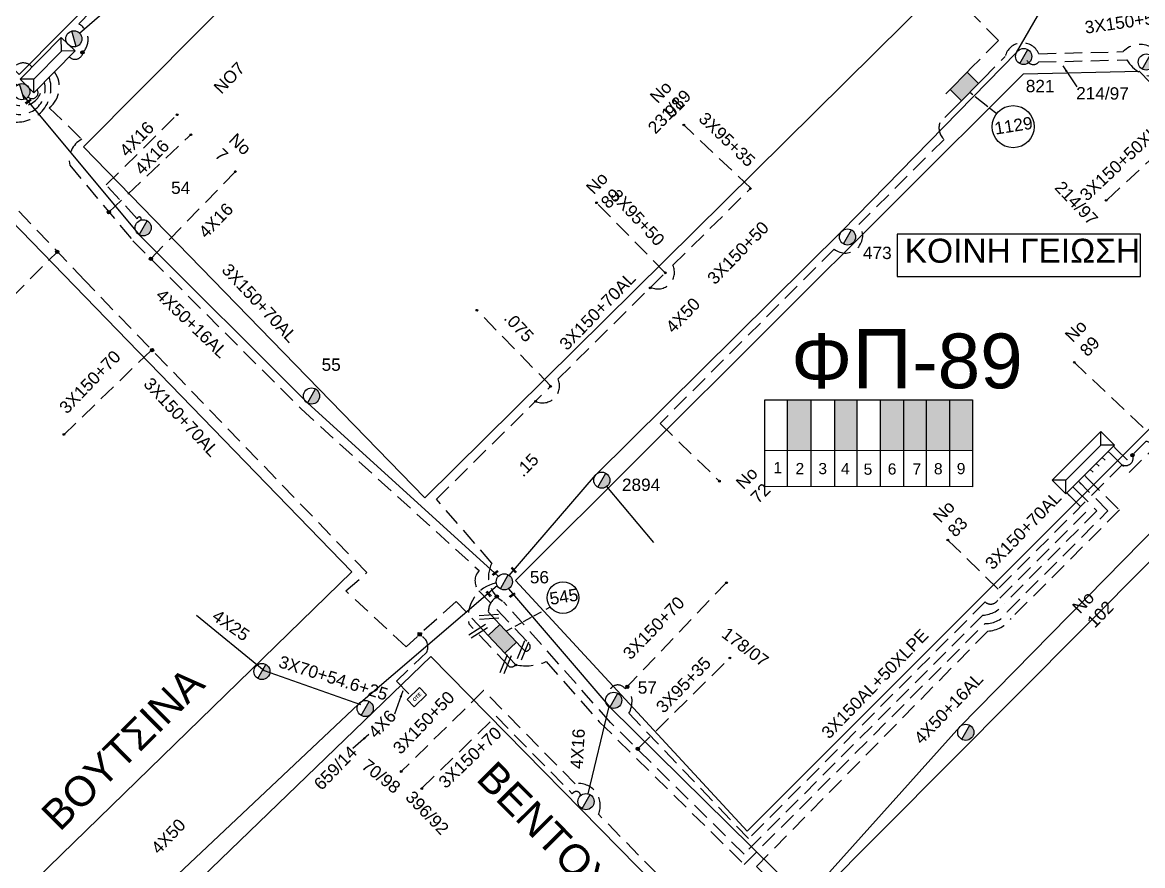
# Model space of a CAD drawing. Header units: millimetres. Extents: x 1421 to 13344, y 800 to 1949.
# Drawn here: x 12130.7 to 12294.2, y 1147 to 1270.1 of the extents above; entities that cross this region are included whole.
import ezdxf

# ---------------------------------------------------------------- set-up
doc = ezdxf.new("R2010")
doc.units = ezdxf.units.MM
doc.linetypes.add('DASHED', pattern=[19.05, 12.7, -6.35])
for name, color, linetype in [('Link Box 4 Διευθύνσεων', 7, 'Continuous'), ('Pillar OTE', 7, 'Continuous'), ('Άγνωστα', 7, 'Continuous'), ('Γυμνά εναέρια ΧΤ και ΦΟΠ (3Φ)   4x50+16AL', 7, 'Continuous'), ('Εναέρια παροχή ΧΤ 4x16', 7, 'SYN_LINE'), ('Εναέρια παροχή ΧΤ 4x25', 7, 'SYN_LINE'), ('Επιγραφές - Σχήματα', 7, 'Continuous'), ('Καλωδια Χ.Τ 3x95+35', 7, 'DASHED'), ('Καλωδια ΧΤ  3X95+50', 7, 'Continuous'), ('Καλώδια ΧΤ   3x150+50CU', 7, 'DASHED'), ('Καλώδια ΧΤ   3x150+70AL', 7, 'DASHED'), ('Καλώδια ΧΤ   3x150AL+50CU', 7, 'DASHED'), ('Μηχανική τομή', 7, 'Continuous'), ('Στύλος ΦΜ', 7, 'Continuous'), ('Στύλος ΦΜ @ 1', 7, 'Continuous'), ('Συνδέσεις', 7, 'Continuous'), ('Συνεστραμμένα ΧΤ   3x70+54.6+25 AL', 7, 'SYN_LINE'), ('Τομή', 7, 'Continuous'), ('Υποσταθμός εναέριος 2 στύλων', 7, 'Continuous'), ('Υποσταθμός πόλεως', 7, 'Continuous'), ('Υπόβαθρο ΔΕΗ', 7, 'Continuous'), ('Υπόγεια Καλώδια Δικτύου ΧΤ   .075', 7, 'DASHED'), ('Υπόγεια Καλώδια Δικτύου ΧΤ   .15', 7, 'DASHED'), ('Υπόγεια καλώδια Παροχών ΧΤ   4x16AL', 7, 'DASHED'), ('Υπόγεια καλώδια Παροχών ΧΤ   4x6', 7, 'DASHED')]:
    doc.layers.add(name, color=color, linetype=linetype)
doc.styles.add('arial', font='ARIAL.TTF')
doc.styles.get("Standard").update_dxf_attribs({"font": 'ARIAL.TTF'})
doc.linetypes.add('SYN_LINE', pattern='A,0.5,-0.0001,["/\\/\\/\\/",Standard,S=0.1,R=0,X=0,Y=-0.05],-0.25', length=0.7501)
doc.dimstyles.new('ISO-25', dxfattribs={"dimtxt": 2.5, "dimasz": 2.5, "dimexe": 1.25, "dimexo": 0.625, "dimtad": 1, "dimtxsty": 'Standard', "dimcen": 2.5, "dimadec": 0, "dimazin": 0, "dimtfac": 1, "dimtmove": 0, "dimatfit": 3, "dimfxl": 1, "dimarcsym": 0})

# ---------------------------------------------------------------- blocks, each defined once
blk = doc.blocks.new('LINK BOX 4 ΑΝΑΧΩΡΗΣΕΩΝ')
at = {"layer": 'Link Box 4 Διευθύνσεων', "ltscale": 40}
blk.add_hatch(color=256, dxfattribs=at).paths.add_polyline_path([(-3.54, 0), (-3.54, -4.67), (3.54, -4.67), (3.54, 0)])
for p, q in [((-3.54, 0), (-5.33, 0)), ((5.33, 0), (3.54, 0)), ((-3.54, -4.67), (-5.33, -4.67)), ((5.33, -4.67), (3.54, -4.67))]:
    blk.add_line(p, q, dxfattribs=at)
blk.add_lwpolyline([(-3.54, -4.67), (-3.54, 0), (3.54, 0), (3.54, -4.67)], close=True, dxfattribs=at)
blk = doc.blocks.new('ΥΠΑΡΧΩΝ ΤΣΙΜΕΝΤΕΝΙΟΣ ΣΤΥΛΟΣ')
at = {"layer": 'Στύλος ΦΜ'}
blk.add_hatch(color=7, dxfattribs=at).paths.add_polyline_path([(-1.29, -2.28, 0.574793), (2.62, 0, 0.268822), (1.3, 2.27)])
at = {"layer": 'Στύλος ΦΜ', "color": 7}
blk.add_line((-1.29, -2.28), (1.3, 2.27), dxfattribs=at)
blk.add_circle((0, 0), 2.62, dxfattribs=at)
at = {"layer": 'Στύλος ΦΜ', "flags": 4}
for tag, p in [('ΑΡΙΘΜΟΣ', (-4.68, 8.05)), ('ΤΥΠΟΣ', (-4.91, 3.03))]:
    blk.add_attdef(tag, p, '', height=4, dxfattribs=at)
blk = doc.blocks.new('ΥΠΟΣΤΑΘΜΟΣ ΕΝΑΕΡΙΟΣ ΕΠΙ 2 ΣΤΥΛΩΝ')
at = {"layer": 'Υποσταθμός εναέριος 2 στύλων', "linetype": 'Continuous'}
for points in [[(-11.97, -2.11, 0.574793), (-8.45, -0.07, 0.268822), (-9.64, 1.98)], [(9.68, -2.15, 0.574793), (13.19, -0.1, 0.268822), (12.01, 1.95)]]:
    blk.add_hatch(color=256, dxfattribs=at).paths.add_polyline_path(points)
for p, q in [((-11.97, -2.11), (-9.64, 1.98)), ((9.68, -2.15), (12.01, 1.95))]:
    blk.add_line(p, q, dxfattribs=at)
for centre in [(-10.81, -0.07), (10.84, -0.1)]:
    blk.add_circle(centre, 2.36, dxfattribs=at)
at = {"layer": 'Υποσταθμός πόλεως', "linetype": 'Continuous', "ltscale": 40}
blk.add_lwpolyline([(-8.57, 2.82), (8.57, 2.82), (8.57, -2.82), (-8.57, -2.82)], close=True, dxfattribs=at)
for points in [[(-5.75, 0), (-8.57, 2.82)], [(-8.57, -2.82), (-5.75, 0)], [(-5.75, 0), (5.75, 0)], [(5.75, 0), (8.57, 2.82)], [(8.57, -2.82), (5.75, 0)]]:
    blk.add_lwpolyline(points, dxfattribs=at)
at = {"layer": 'Υποσταθμός εναέριος 2 στύλων', "ltscale": 40, "flags": 1}
for tag, p in [('ΜΕΤΑΣΧΗΜΑΤΙΣΜΟΣ', (14.09, 2.51)), ('ΙΣΧΥΣ', (14.07, -0.28)), ('ΑΡΙΘΜΟΣ', (14.19, -3))]:
    blk.add_attdef(tag, p, '', height=1.8, dxfattribs=at)
blk = doc.blocks.new('_ΣΥΝΔΕΣΗ')
at = {"layer": 'Συνδέσεις', "linetype": 'SYN_LINE', "ltscale": 40}
blk.add_hatch(color=256, dxfattribs=at).paths.add_polyline_path([(0.5, -0.01, 1), (-0.5, -0.01, 1)])
at = {"layer": 'Συνδέσεις'}
blk.add_circle((0, -0.01), 0.5, dxfattribs=at)
blk = doc.blocks.new('ΜΗΧΑΝΙΚΗ ΤΟΜΗ')
at = {"layer": 'Μηχανική τομή', "ltscale": 40}
for p, q in [((-1.89, 0.78), (1.89, 0.78)), ((1.89, 0), (-1.89, 0))]:
    blk.add_line(p, q, dxfattribs=at)
blk = doc.blocks.new('ΥΠΟΣΤΑΘΜΟΣ ΠΟΛΕΩΣ 9 ΑΝΑΧΩΡΗΣΕΩΝ')
at = {"layer": 'Υποσταθμός πόλεως', "ltscale": 40}
for p, q in [((-9.63, -2.82), (-9.63, -4)), ((-7.12, -2.82), (-7.12, -4)), ((-4.84, -2.82), (-4.84, -4)), ((-2.36, -2.82), (-2.36, -4)), ((0.09, -2.82), (0.09, -4)), ((2.55, -2.82), (2.55, -4)), ((5.02, -2.82), (5.02, -4)), ((7.48, -2.82), (7.48, -4)), ((9.61, -2.82), (9.61, -4))]:
    blk.add_line(p, q, dxfattribs=at)
blk.add_lwpolyline([(-10.02, 2.82), (10.02, 2.82), (10.02, -2.82), (-10.02, -2.82)], close=True, dxfattribs=at)
for points in [[(-7.21, 0), (-10.02, 2.82)], [(-10.02, -2.82), (-7.21, 0)], [(-7.21, 0), (7.21, 0)], [(7.21, 0), (10.02, 2.82)], [(10.02, -2.82), (7.21, 0)]]:
    blk.add_lwpolyline(points, dxfattribs=at)
at = {"layer": 'Υποσταθμός πόλεως', "linetype": 'SYN_LINE', "ltscale": 40, "flags": 1}
for tag, p in [('ΜΕΤΑΣΧΗΜΑΤΙΣΜΟΣ', (10.79, 1.71)), ('ΙΣΧΥΣ', (10.77, -1.08)), ('ΑΡΙΘΜΟΣ', (10.89, -3.8))]:
    blk.add_attdef(tag, p, '', height=1.8, dxfattribs=at)
blk = doc.blocks.new('ΤΟΜΗ')
at = {"layer": 'Τομή', "ltscale": 40}
for p, q in [((-5.68, 0), (5.68, 0)), ((5.68, -2.33), (-5.68, -2.33))]:
    blk.add_line(p, q, dxfattribs=at)
blk = doc.blocks.new('PILLAR ΟΤΕ')
at = {"layer": 'Pillar OTE', "ltscale": 40}
blk.add_lwpolyline([(-3.31, 2.02), (3.39, 2.02), (3.39, -1.99), (-3.31, -1.99)], close=True, dxfattribs=at)
at = {"layer": 'Pillar OTE', "insert": (-1.81, 0.71), "char_height": 1.3575, "width": 109.961, "attachment_point": 1}
blk.add_mtext('{\\fArial|b1|i0|c161|p34;OTE}', dxfattribs=at)
blk = doc.blocks.new('TSONTA XT1')
at = {"ltscale": 40}
h = blk.add_hatch(color=256, dxfattribs=at)
h.dxf.hatch_style = 1
h.paths.add_polyline_path([(595.96, 2487.66), (597.07, 2488.77), (595.96, 2489.87), (594.85, 2488.77)])
blk.add_lwpolyline([(594.85, 2488.77), (595.96, 2489.87), (597.07, 2488.77), (595.96, 2487.66)], close=True, dxfattribs=at)

msp = doc.modelspace()

# ---------------------------------------------------------------- hatches: boundary and pattern name
at = {"layer": 'Καλώδια ΧΤ   3x150+50CU', "linetype": 'DASHED', "ltscale": 0.2}
h = msp.add_hatch(color=133, dxfattribs=at)
h.dxf.hatch_style = 1
h.paths.add_polyline_path([(12245.82874, 1215.01161), (12242.38887, 1215.01183), (12242.38841, 1207.65124), (12245.82828, 1207.6479)])
h = msp.add_hatch(color=151, dxfattribs=at)
h.dxf.hatch_style = 1
h.paths.add_polyline_path([(12252.56587, 1215.01119), (12249.26831, 1215.0114), (12249.26785, 1207.64456), (12252.56541, 1207.64135)])
h = msp.add_hatch(color=6, dxfattribs=at)
h.dxf.hatch_style = 1
h.paths.add_polyline_path([(12259.34851, 1215.01077), (12255.95187, 1215.01098), (12255.95141, 1207.63806), (12259.34805, 1207.63477)])
h = msp.add_hatch(color=1, dxfattribs=at)
h.dxf.hatch_style = 1
h.paths.add_polyline_path([(12262.68556, 1215.01056), (12259.34851, 1215.01077), (12259.34805, 1207.63477), (12262.6851, 1207.63153)])
h = msp.add_hatch(color=62, dxfattribs=at)
h.dxf.hatch_style = 1
h.paths.add_polyline_path([(12266.07394, 1215.01034), (12262.68556, 1215.01056), (12262.6851, 1207.63153), (12266.07347, 1207.62823)])
h = msp.add_hatch(color=2, dxfattribs=at)
h.dxf.hatch_style = 1
h.paths.add_polyline_path([(12269.39404, 1215.01014), (12266.07394, 1215.01034), (12266.07347, 1207.62823), (12269.39357, 1207.62501)])

# ---------------------------------------------------------------- linework, layer by layer
at = {"layer": 'Pillar OTE', "ltscale": 40}
for points in [[(12239.06017, 1202.37175), (12239.06096, 1215.01204), (12269.39404, 1215.01014), (12269.39324, 1202.34238), (12239.06017, 1202.37268)], [(12242.38808, 1202.36935), (12242.38887, 1215.01183)], [(12245.82795, 1202.36592), (12245.82874, 1215.01161)], [(12249.26752, 1202.36248), (12249.26831, 1215.0114)], [(12252.56508, 1202.35919), (12252.56587, 1215.01119)], [(12255.95107, 1202.35581), (12255.95187, 1215.01098)], [(12259.34772, 1202.35242), (12259.34851, 1215.01077)], [(12262.68477, 1202.34908), (12262.68556, 1215.01056)], [(12266.07314, 1202.3457), (12266.07394, 1215.01034)], [(12239.0605, 1207.65447), (12269.39357, 1207.62501)]]:
    msp.add_lwpolyline(points, dxfattribs=at)
at = {"layer": 'Άγνωστα', "color": 62, "linetype": 'DASHED', "ltscale": 0.2}
msp.add_lwpolyline([(12126.45977, 1227.25676), (12135.80586, 1236.63872)], dxfattribs=at)
at = {"layer": 'Άγνωστα', "color": 6}
msp.add_lwpolyline([(12222.86135, 1194.17318), (12216.02186, 1202.38357)], dxfattribs=at)
at = {"layer": 'Άγνωστα', "color": 173}
msp.add_lwpolyline([(12156.11527, 1183.57717), (12165.96409, 1175.53595), (12180.02756, 1170.526)], dxfattribs=at)
at = {"layer": 'Γυμνά εναέρια ΧΤ και ΦΟΠ (3Φ)   4x50+16AL', "color": 30, "linetype": 'Continuous', "ltscale": 0.2}
msp.add_lwpolyline([(12139.04058, 1268.54053), (12146.67341, 1275.1771), (12165.17496, 1293.97397), (12191.70576, 1320.66964), (12214.33168, 1343.88276), (12230.4613, 1360.15319), (12253.80169, 1379.90799)], dxfattribs=at)
at = {"layer": 'Γυμνά εναέρια ΧΤ και ΦΟΠ (3Φ)   4x50+16AL', "color": 6, "linetype": 'Continuous', "ltscale": 0.2}
msp.add_lwpolyline([(12201.77231, 1189.38398), (12214.34104, 1204.01501), (12250.36544, 1239.68027), (12275.82165, 1265.7102), (12294.22046, 1297.66558), (12303.53979, 1328.50888)], dxfattribs=at)
at = {"layer": 'Γυμνά εναέρια ΧΤ και ΦΟΠ (3Φ)   4x50+16AL', "color": 151, "linetype": 'Continuous', "ltscale": 0.2}
msp.add_lwpolyline([(12130.76865, 1259.47609), (12147.74774, 1239.10705), (12172.32044, 1214.55595), (12200.16913, 1189.25291)], dxfattribs=at)
at = {"layer": 'Γυμνά εναέρια ΧΤ και ΦΟΠ (3Φ)   4x50+16AL', "color": 85, "linetype": 'Continuous', "ltscale": 0.2}
msp.add_lwpolyline([(12330.96929, 1229.90519), (12299.34262, 1199.69087), (12267.51742, 1167.28016), (12245.94193, 1143.21739)], dxfattribs=at)
at = {"layer": 'Γυμνά εναέρια ΧΤ και ΦΟΠ (3Φ)   4x50+16AL', "color": 173, "linetype": 'Continuous', "ltscale": 0.2}
msp.add_lwpolyline([(12069.04582, 1060.83703), (12096.54879, 1089.58495), (12121.09707, 1111.40473), (12151.72716, 1144.18083), (12179.7565, 1170.62256), (12199.98711, 1187.93475)], dxfattribs=at)
at = {"layer": 'Γυμνά εναέρια ΧΤ και ΦΟΠ (3Φ)   4x50+16AL', "color": 133, "linetype": 'Continuous', "ltscale": 0.2}
msp.add_lwpolyline([(12201.6391, 1187.44639), (12216.42648, 1170.13735), (12244.10517, 1142.87301)], dxfattribs=at)
at = {"layer": 'Εναέρια παροχή ΧΤ 4x16', "color": 133, "ltscale": 20}
msp.add_lwpolyline([(12216.30919, 1170.27375), (12213.2479, 1157.51822)], dxfattribs=at)
at = {"layer": 'Επιγραφές - Σχήματα', "color": 190}
msp.add_lwpolyline([(12258.39607, 1233.03359), (12293.90833, 1233.03359), (12293.90833, 1239.20832), (12258.39607, 1239.20832)], close=True, dxfattribs=at)
at = {"layer": 'Καλωδια Χ.Τ 3x95+35', "color": 2, "linetype": 'DASHED', "ltscale": 0.2}
for points in [[(12237.00928, 1245.89915), (12227.23072, 1255.13708)], [(12220.47037, 1164.04706), (12234.04884, 1177.4215)]]:
    msp.add_lwpolyline(points, dxfattribs=at)
at = {"layer": 'Καλωδια ΧΤ  3X95+50', "color": 2, "linetype": 'DASHED', "ltscale": 0.2}
msp.add_lwpolyline([(12224.53668, 1233.55724), (12214.50985, 1243.77865)], dxfattribs=at)
at = {"layer": 'Καλώδια ΧΤ   3x150+50CU', "color": 85, "linetype": 'DASHED', "ltscale": 0.2}
msp.add_lwpolyline([(12133.56937, 1261.03542, -1.465456707), (12128.36694, 1262.75701), (12117.649, 1273.82127, 0.715770807), (12113.03325, 1278.58616), (12094.49802, 1297.7203, 1.086241703), (12091.21009, 1301.11446), (12074.99803, 1318.81, 0.381787666), (12073.81807, 1322.56508), (12099.24759, 1346.8483, -0.47341334), (12103.68378, 1348.8394), (12133.72961, 1377.3828, 0.950535332), (12137.88743, 1381.5644), (12150.3985, 1393.44987)], format="xyb", dxfattribs=at)
at = {"layer": 'Καλώδια ΧΤ   3x150+50CU', "color": 151, "linetype": 'DASHED', "ltscale": 0.2}
for points in [[(12289.21304, 1325.07456), (12292.97971, 1321.13156), (12291.15501, 1299.46932), (12266.06685, 1274.64406), (12273.171, 1267.46817), (12269.2058, 1263.46405)], [(12284.14753, 1220.58437), (12295.5094, 1209.81044)]]:
    msp.add_lwpolyline(points, dxfattribs=at)
at = {"layer": 'Καλώδια ΧΤ   3x150+50CU', "color": 30, "linetype": 'DASHED', "ltscale": 0.2}
msp.add_lwpolyline([(12139.54324, 1265.76298, 0.503923609), (12138.91544, 1269.89491), (12143.63099, 1274.65405), (12132.44748, 1285.73514)], format="xyb", dxfattribs=at)
at = {"layer": 'Καλώδια ΧΤ   3x150+50CU', "color": 151, "linetype": 'DASHED', "ltscale": 0.2}
for points in [[(12270.86827, 1261.82582), (12274.138, 1265.14392, -0.719154678), (12279.04217, 1265.53634), (12291.38773, 1265.83786, -0.770194615), (12297.17882, 1262.64275), (12303.7197, 1255.90221, -0.413629819), (12304.59711, 1253.66334), (12310.41146, 1247.6716)], [(12267.12829, 1258.03051), (12264.60018, 1255.465, 0.300155805), (12265.23219, 1253.03468), (12252.78179, 1240.61099, -0.900830023), (12249.17979, 1237.01672), (12223.774, 1211.56566), (12232.52737, 1203.06627)], [(12296.46537, 1210.76656, -0.708025468), (12294.70495, 1209.00341), (12291.93878, 1206.23626), (12290.35402, 1207.81993)]]:
    msp.add_lwpolyline(points, format="xyb", dxfattribs=at)
at = {"layer": 'Καλώδια ΧΤ   3x150+50CU', "color": 6, "linetype": 'DASHED', "ltscale": 0.2}
for points in [[(12277.32803, 1264.5385, 0.536979067), (12279.05232, 1264.32788), (12291.89738, 1264.6416, 0.279905791), (12296.48702, 1262.18042), (12302.077, 1256.30992), (12288.95504, 1244.14714)], [(12201.71649, 1177.41083), (12202.72491, 1176.34065, 0.154030286), (12207.13573, 1176.81135), (12214.90632, 1168.03227), (12236.04849, 1147.20659), (12271.20747, 1182.37804, 0.279515121), (12274.49267, 1184.13775), (12289.15309, 1198.80336), (12284.826, 1203.12747)], [(12202.72491, 1176.34065, -0.287906299), (12201.733, 1176.08461), (12195.8385, 1182.3401, -0.411055304), (12199.87576, 1188.28837)]]:
    msp.add_lwpolyline(points, format="xyb", dxfattribs=at)
at = {"layer": 'Καλώδια ΧΤ   3x150+50CU', "color": 62, "linetype": 'DASHED', "ltscale": 0.2}
msp.add_lwpolyline([(12289.60076, 1207.06616), (12292.26309, 1204.40567), (12306.05404, 1218.19878), (12309.35632, 1218.43024), (12314.9269, 1224.00075), (12315.0157, 1226.74186, 0.27956444), (12314.85397, 1245.85203, 0.07106643), (12313.80794, 1247.23384)], format="xyb", dxfattribs=at)
at = {"layer": 'Καλώδια ΧΤ   3x150+50CU', "color": 2, "linetype": 'DASHED', "ltscale": 0.2}
for points in [[(12222.4103, 1231.45315, 0.709869045), (12225.64295, 1234.65192), (12237.00928, 1245.89915)], [(12205.58066, 1214.79986, 0.69205795), (12208.8821, 1218.0667), (12224.53668, 1233.55724)], [(12200.92907, 1185.5583, -0.412907317), (12199.22147, 1191.19143), (12191.14229, 1200.51278), (12207.82792, 1217.02358)], [(12284.4408, 1201.90265), (12287.53663, 1198.80895), (12274.06665, 1185.33419, -0.224167523), (12270.87313, 1183.57851), (12236.02866, 1148.72168), (12216.55874, 1167.90013), (12200.92907, 1185.5583)], [(12199.76098, 1182.88945), (12198.70764, 1184.0073, -0.26576866), (12199.78035, 1186.11375)]]:
    msp.add_lwpolyline(points, format="xyb", dxfattribs=at)
msp.add_lwpolyline([(12207.82792, 1217.02358), (12197.03492, 1228.09783)], dxfattribs=at)
at = {"layer": 'Καλώδια ΧΤ   3x150+50CU', "color": 1, "linetype": 'DASHED', "ltscale": 0.2}
for points in [[(12286.12459, 1203.5876), (12290.8428, 1198.93928), (12275.00679, 1183.09764, -0.225267809), (12271.61905, 1181.26311), (12237.86219, 1146.92379), (12242.90602, 1141.96551, 0.258518292), (12243.60246, 1138.92046), (12248.22302, 1134.02849)], [(12246.52623, 1132.42584), (12241.96877, 1137.251), (12236.65, 1132.26897), (12214.7803, 1154.54222, 0.591885879), (12211.37249, 1158.98565), (12198.02371, 1172.58461), (12186.04142, 1160.82274)]]:
    msp.add_lwpolyline(points, format="xyb", dxfattribs=at)
at = {"layer": 'Καλώδια ΧΤ   3x150+50CU', "color": 133, "linetype": 'DASHED', "ltscale": 0.2}
msp.add_lwpolyline([(12283.34523, 1201.22601), (12285.93115, 1198.64187), (12273.05435, 1185.76051, -0.465956251), (12271.22684, 1185.51698), (12236.69822, 1150.97612), (12219.21999, 1169.26482, 0.294330275), (12218.99259, 1173.15103)], format="xyb", dxfattribs=at)
at = {"layer": 'Καλώδια ΧΤ   3x150+50CU', "color": 30, "linetype": 'DASHED', "ltscale": 0.2}
msp.add_arc((12138.37722, 1265.89657), 1.17365, 224.2308896, 55.7259664, dxfattribs=at)
at = {"layer": 'Καλώδια ΧΤ   3x150+50CU', "color": 2, "linetype": 'DASHED', "ltscale": 0.2}
msp.add_arc((12130.81715, 1262.45967), 1.73165, 40.6851491, 239.9300845, dxfattribs=at)
at = {"layer": 'Καλώδια ΧΤ   3x150+50CU', "color": 151, "linetype": 'DASHED', "ltscale": 0.2}
msp.add_arc((12132.119, 1259.8462), 0.86616, 225.6940677, 32.0357631, dxfattribs=at)
at = {"layer": 'Καλώδια ΧΤ   3x150+70AL', "color": 1, "linetype": 'DASHED', "ltscale": 0.2}
msp.add_lwpolyline([(12135.3851, 1262.88574, -0.403877656), (12134.62289, 1257.64073), (12139.35733, 1253.04833, 0.337788302), (12137.61663, 1249.27661), (12146.81598, 1238.24058), (12171.36715, 1213.71099), (12197.36488, 1190.08972, 0.400495039), (12197.32583, 1187.16219), (12204.69223, 1179.3896, -0.66623283), (12204.06165, 1178.32541), (12203.41517, 1179.01148)], format="xyb", dxfattribs=at)
at = {"layer": 'Καλώδια ΧΤ   3x150+70AL', "color": 62, "ltscale": 0.2}
msp.add_lwpolyline([(12194.02851, 1185.5691), (12194.02851, 1185.5691), (12186.69445, 1178.98647), (12177.92796, 1187.1216), (12180.96554, 1189.79593), (12139.79579, 1232.43436), (12123.94694, 1249.135), (12129.34634, 1255.59358), (12129.34634, 1255.59358, 0.55215378), (12134.60775, 1262.09358)], format="xyb", dxfattribs=at)
for points in [[(12136.68389, 1209.86468), (12149.57227, 1222.30912)], [(12198.0623, 1181.2888), (12194.02852, 1185.5691)]]:
    msp.add_lwpolyline(points, dxfattribs=at)
at = {"layer": 'Καλώδια ΧΤ   3x150+70AL', "color": 151, "linetype": 'DASHED', "ltscale": 0.2}
msp.add_lwpolyline([(12292.72485, 1207.02262, -0.70895153), (12291.23322, 1205.53046), (12273.11573, 1187.40654), (12273.11573, 1187.40654), (12265.68669, 1194.64117)], format="xyb", dxfattribs=at)
at = {"layer": 'Καλώδια ΧΤ   3x150+70AL', "color": 133, "linetype": 'DASHED', "ltscale": 0.2}
for points in [[(12216.29456, 1172.09928, -0.732952545), (12218.689, 1172.83193), (12233.36202, 1188.25463)], [(12188.97381, 1158.30411), (12199.82973, 1168.85891), (12210.96674, 1157.51319, -0.773906408), (12212.17418, 1157.25069)]]:
    msp.add_lwpolyline(points, format="xyb", dxfattribs=at)
at = {"layer": 'Καλώδια ΧΤ   3x150AL+50CU', "color": 133, "ltscale": 0.2}
msp.add_lwpolyline([(12133.91041, 1261.38295, -1.192233234), (12126.56966, 1260.73451), (12108.39649, 1278.72035), (12079.86694, 1308.45183), (12070.11679, 1318.59093), (12070.39421, 1320.80794), (12095.53665, 1344.5052), (12098.5733, 1347.24493, -0.357061548), (12101.99105, 1350.3285), (12117.47274, 1364.29643), (12139.0182, 1385.15381), (12155.52104, 1400.56058), (12168.99192, 1385.83785)], format="xyb", dxfattribs=at)
at = {"layer": 'Υπόβαθρο ΔΕΗ'}
for points in [[(12074.69037, 1319.86896), (12188.42144, 1427.91297), (12240.63742, 1373.79167), (12186.65165, 1319.44766), (12130.24479, 1262.51948), (12074.69037, 1319.86896)], [(12139.62215, 1251.95951), (12250.75222, 1363.74063), (12291.84738, 1320.65076), (12290.13894, 1300.36881), (12189.453, 1200.73792), (12139.62215, 1251.95951)], [(12125.23527, 1137.80596), (12178.78204, 1189.93168), (12063.5856, 1308.73281), (12008.70005, 1256.31517), (12125.23527, 1137.80596)], [(12268.99828, 1259.92817), (12269.44948, 1259.56802)], [(12269.78221, 1259.30244), (12271.63176, 1257.82615)], [(12271.91668, 1257.59872), (12272.91527, 1256.80166)], [(12246.58039, 1142.46763), (12344.31575, 1240.71537), (12365.52036, 1239.27668), (12394.74387, 1209.1683), (12285.20273, 1101.72556), (12246.58039, 1142.46763)], [(12206.42332, 1184.04211), (12205.29099, 1183.42091)], [(12207.74816, 1184.76893), (12207.09087, 1184.40834)], [(12203.49325, 1182.43466), (12202.55319, 1181.91893)], [(12204.96607, 1183.24265), (12203.78711, 1182.59587)], [(12202.15866, 1181.70249), (12201.31538, 1181.23986)], [(12173.78561, 1088.89264), (12225.96327, 1141.26014), (12190.32264, 1177.56871), (12137.32161, 1126.42843), (12173.78561, 1088.89264)]]:
    msp.add_lwpolyline(points, dxfattribs=at)
msp.add_lwpolyline([(12202.67595, 1188.6273), (12276.80677, 1262.5991), (12293.71442, 1263.01204), (12310.31925, 1245.90058, -0.364872621), (12311.6407, 1227.22707), (12236.47984, 1152.03955), (12202.67595, 1188.6273)], format="xyb", dxfattribs=at)
for centre, radius in [((12275.317, 1254.88462), 3.073), ((12209.6038, 1186.13782), 2.30592)]:
    msp.add_circle(centre, radius, dxfattribs=at)
at = {"layer": 'Υπόγεια καλώδια Παροχών ΧΤ   4x16AL', "color": 151, "linetype": 'DASHED', "ltscale": 0.2}
msp.add_lwpolyline([(12142.94308, 1246.38246), (12142.94308, 1246.38246), (12142.94308, 1246.38246), (12153.29056, 1256.6234)], dxfattribs=at)
at = {"layer": 'Υπόγεια καλώδια Παροχών ΧΤ   4x16AL', "color": 1, "linetype": 'DASHED', "ltscale": 0.2}
for points in [[(12143.33898, 1242.41177), (12155.36973, 1253.81276)], [(12149.44741, 1235.61147), (12161.77995, 1248.33638)]]:
    msp.add_lwpolyline(points, dxfattribs=at)
at = {"layer": 'Υπόγεια καλώδια Παροχών ΧΤ   4x16AL', "color": 151, "linetype": 'DASHED', "ltscale": 0.2}
msp.add_lwpolyline([(12148.00884, 1241.265, 1.234560333), (12147.44941, 1241.43169), (12142.94308, 1246.38246)], format="xyb", dxfattribs=at)
at = {"layer": 'Υπόγεια καλώδια Παροχών ΧΤ   4x6', "color": 62, "linetype": 'DASHED', "ltscale": 0.2}
msp.add_lwpolyline([(12188.92793, 1180.53419, -0.410211094), (12189.71923, 1178.19407), (12185.31629, 1173.94571), (12187.36961, 1171.81768)], format="xyb", dxfattribs=at)

# ---------------------------------------------------------------- block references
at = {"layer": 'Link Box 4 Διευθύνσεων'}
for p, xscale, yscale, zscale, rotation in [((12267.33581, 1261.5664), 0.4999999999999999, 0.4999999999999999, 0.4999999999999999, 45.42068914306046), ((12201.58808, 1180.95047), 0.4999999999999998, 0.4999999999999998, 0.4999999999999998, 313.2981801235958)]:
    msp.add_blockref('LINK BOX 4 ΑΝΑΧΩΡΗΣΕΩΝ', p, dxfattribs=dict(at, xscale=xscale, yscale=yscale, zscale=zscale, rotation=rotation))
at = {"layer": 'Pillar OTE', "xscale": 0.3750000000000001, "yscale": 0.3750000000000001, "zscale": 0.3750000000000001, "rotation": 43.84729143707453}
msp.add_blockref('PILLAR ΟΤΕ', (12188.26959, 1171.60469), dxfattribs=at)
at = {"layer": 'Μηχανική τομή'}
for p, xscale, yscale, zscale, rotation in [((12131.61287, 1258.46332), 0.2499999999999681, 0.2499999999999681, 0.2499999999999681, 36.11407878704492), ((12202.33616, 1190.09747), 0.2500000000001928, 0.2500000000001928, 0.2500000000001928, 312.6268794242704), ((12199.78117, 1189.66821), 0.2499999999999681, 0.2499999999999681, 0.2499999999999681, 36.11407878704492), ((12198.72187, 1186.63208), 0.2500000000001928, 0.2500000000001928, 0.2500000000001928, 312.6268794242704), ((12202.26372, 1186.43562), 0.2499999999999681, 0.2499999999999681, 0.2499999999999681, 36.11407878704492)]:
    msp.add_blockref('ΜΗΧΑΝΙΚΗ ΤΟΜΗ', p, dxfattribs=dict(at, xscale=xscale, yscale=yscale, zscale=zscale, rotation=rotation))
at = {"layer": 'Στύλος ΦΜ @ 1', "ltscale": 40}
ref = msp.add_blockref('ΥΠΑΡΧΩΝ ΤΣΙΜΕΝΤΕΝΙΟΣ ΣΤΥΛΟΣ', (12276.84483, 1265.12691), dxfattribs=dict(at, xscale=0.4499999999998181, yscale=0.4499999999998181, zscale=0.4499999999998181))
ref.add_attrib('ΤΥΠΟΣ', '821', (12277.15288, 1259.91847), dxfattribs={"layer": 'Στύλος ΦΜ', "height": 1.8, "flags": 4})
at = {"layer": 'Στύλος ΦΜ @ 1', "ltscale": 40, "xscale": 0.4499999999998181, "yscale": 0.4499999999998181, "zscale": 0.4499999999998181}
for p in [(12294.74446, 1264.31847), (12165.65967, 1175.36654), (12180.73929, 1169.97351), (12268.39589, 1166.49567), (12212.96241, 1156.37557)]:
    msp.add_blockref('ΥΠΑΡΧΩΝ ΤΣΙΜΕΝΤΕΝΙΟΣ ΣΤΥΛΟΣ', p, dxfattribs=at)
at = {"layer": 'Στύλος ΦΜ @ 1', "ltscale": 40}
ref = msp.add_blockref('ΥΠΑΡΧΩΝ ΤΣΙΜΕΝΤΕΝΙΟΣ ΣΤΥΛΟΣ', (12148.32878, 1240.13152), dxfattribs=dict(at, xscale=0.4499999999998181, yscale=0.4499999999998181, zscale=0.4499999999998181))
ref.add_attrib('ΤΥΠΟΣ', '54', (12152.40359, 1245.07815), dxfattribs={"layer": 'Στύλος ΦΜ', "height": 1.8, "flags": 4})
ref = msp.add_blockref('ΥΠΑΡΧΩΝ ΤΣΙΜΕΝΤΕΝΙΟΣ ΣΤΥΛΟΣ', (12251.13552, 1238.78914), dxfattribs=dict(at, xscale=0.4499999999998181, yscale=0.4499999999998181, zscale=0.4499999999998181))
ref.add_attrib('ΤΥΠΟΣ', '473', (12253.38507, 1235.56876), dxfattribs={"layer": 'Στύλος ΦΜ', "height": 1.8, "flags": 4})
ref = msp.add_blockref('ΥΠΑΡΧΩΝ ΤΣΙΜΕΝΤΕΝΙΟΣ ΣΤΥΛΟΣ', (12172.90148, 1215.58042), dxfattribs=dict(at, xscale=0.4499999999998181, yscale=0.4499999999998181, zscale=0.4499999999998181))
ref.add_attrib('ΤΥΠΟΣ', '55', (12174.37139, 1219.25123), dxfattribs={"layer": 'Στύλος ΦΜ', "height": 1.8, "flags": 4})
ref = msp.add_blockref('ΥΠΑΡΧΩΝ ΤΣΙΜΕΝΤΕΝΙΟΣ ΣΤΥΛΟΣ', (12215.26804, 1203.2885), dxfattribs=dict(at, xscale=0.4499999999998181, yscale=0.4499999999998181, zscale=0.4499999999998181))
ref.add_attrib('ΤΥΠΟΣ', '2894', (12218.20809, 1201.71765), dxfattribs={"layer": 'Στύλος ΦΜ', "height": 1.8, "flags": 4})
ref = msp.add_blockref('ΥΠΑΡΧΩΝ ΤΣΙΜΕΝΤΕΝΙΟΣ ΣΤΥΛΟΣ', (12201.04083, 1188.4609), dxfattribs=dict(at, xscale=0.4499999999998181, yscale=0.4499999999998181, zscale=0.4499999999998181))
ref.add_attrib('ΤΥΠΟΣ', '56', (12204.76293, 1188.23202), dxfattribs={"layer": 'Στύλος ΦΜ', "height": 1.8, "flags": 4})
ref = msp.add_blockref('ΥΠΑΡΧΩΝ ΤΣΙΜΕΝΤΕΝΙΟΣ ΣΤΥΛΟΣ', (12217.00751, 1171.16182), dxfattribs=dict(at, xscale=0.4499999999998181, yscale=0.4499999999998181, zscale=0.4499999999998181))
ref.add_attrib('ΤΥΠΟΣ', '57', (12220.51397, 1172.13131), dxfattribs={"layer": 'Στύλος ΦΜ', "height": 1.8, "flags": 4})
at = {"layer": 'Συνδέσεις'}
for p, xscale, yscale, zscale in [((12139.46959, 1265.72616), 0.4777242751394019, 0.4777242751394019, 0.4777242751394019), ((12153.29056, 1256.6234), 0.25, 0.25, 0.25), ((12227.23072, 1255.13708), 0.25, 0.25, 0.25), ((12155.2988, 1253.71329), 0.25, 0.25, 0.25), ((12161.77995, 1248.33638), 0.25, 0.25, 0.25), ((12236.95355, 1245.84401), 0.25, 0.25, 0.25), ((12214.50985, 1243.77865), 0.25, 0.25, 0.25), ((12288.8839, 1244.13481), 0.25, 0.25, 0.25), ((12143.32189, 1242.39557), 0.4777242751394019, 0.4777242751394019, 0.4777242751394019), ((12135.78741, 1236.6202), 0.4777242751394019, 0.4777242751394019, 0.4777242751394019), ((12149.44741, 1235.61147), 0.4777242751394019, 0.4777242751394019, 0.4777242751394019), ((12224.53668, 1233.55724), 0.25, 0.25, 0.25), ((12222.33545, 1231.35654), 0.25, 0.25, 0.25), ((12197.03492, 1228.09783), 0.25, 0.25, 0.25), ((12149.62327, 1222.28839), 0.4777242751394019, 0.4777242751394019, 0.4777242751394019), ((12284.23955, 1220.5018), 0.25, 0.25, 0.25), ((12207.78464, 1216.98074), 0.25, 0.25, 0.25), ((12205.59741, 1214.7939), 0.25, 0.25, 0.25), ((12136.751, 1209.97354), 0.25, 0.25, 0.25), ((12292.72702, 1206.92796), 0.4777242751394019, 0.4777242751394019, 0.4777242751394019), ((12232.44426, 1203.14697), 0.25, 0.25, 0.25), ((12265.77872, 1194.5586), 0.25, 0.25, 0.25), ((12233.47298, 1188.31661), 0.25, 0.25, 0.25), ((12199.93506, 1186.30255), 0.4777242751394019, 0.4777242751394019, 0.4777242751394019), ((12233.96684, 1177.34073), 0.25, 0.25, 0.25), ((12202.71578, 1176.31001), 0.25, 0.25, 0.25), ((12218.99259, 1173.15103), 0.4777242751394019, 0.4777242751394019, 0.4777242751394019), ((12220.5264, 1164.10224), 0.4777242751394019, 0.4777242751394019, 0.4777242751394019), ((12185.99164, 1160.77388), 0.25, 0.25, 0.25), ((12188.99689, 1158.27879), 0.25, 0.25, 0.25)]:
    msp.add_blockref('_ΣΥΝΔΕΣΗ', p, dxfattribs=dict(at, xscale=xscale, yscale=yscale, zscale=zscale))
at = {"layer": 'Συνδέσεις', "xscale": 0.3075184835441075, "yscale": 0.3075184835441075, "zscale": 0.3075184835441075, "rotation": 41.90934888398903}
msp.add_blockref('TSONTA XT1', (12563.52416, 488.80403), dxfattribs=at)
at = {"layer": 'Τομή', "xscale": 0.2499999999998873, "yscale": 0.2499999999998873, "zscale": 0.2499999999998873}
for p, rotation in [((12197.3935, 1181.00372), 212.199712030758), ((12198.82995, 1183.04813), 183.2557857654109), ((12204.03717, 1178.35139), 248.1909067709115), ((12201.51016, 1176.3211), 248.1909067709115)]:
    msp.add_blockref('ΤΟΜΗ', p, dxfattribs=dict(at, rotation=rotation))
at = {"layer": 'Υποσταθμός εναέριος 2 στύλων', "xscale": 0.5, "yscale": 0.5, "zscale": 0.5, "rotation": 45.54070698540378}
msp.add_blockref('ΥΠΟΣΤΑΘΜΟΣ ΕΝΑΕΡΙΟΣ ΕΠΙ 2 ΣΤΥΛΩΝ', (12134.38037, 1263.87169), dxfattribs=at)
at = {"layer": 'Υποσταθμός πόλεως', "xscale": 0.5, "yscale": 0.5, "zscale": 0.5, "rotation": 45.01969285727478}
msp.add_blockref('ΥΠΟΣΤΑΘΜΟΣ ΠΟΛΕΩΣ 9 ΑΝΑΧΩΡΗΣΕΩΝ', (12285.54195, 1205.83537), dxfattribs=at)

# ---------------------------------------------------------------- texts
at = {"ltscale": 30, "char_height": 1.63441, "width": 11.2572904, "attachment_point": 1}
for s, insert in [('1', (12240.30633, 1205.93307)), ('2', (12243.54479, 1205.79961)), ('3', (12246.87538, 1205.79961)), ('4', (12250.17889, 1205.79961)), ('5', (12253.4824, 1205.71843)), ('6', (12257.00253, 1205.74549)), ('7', (12260.63097, 1205.74549)), ('8', (12263.74493, 1205.77255)), ('9', (12267.07552, 1205.79961))]:
    msp.add_mtext(s, dxfattribs=dict(at, insert=insert))
at = {"ltscale": 40, "char_height": 4, "width": 50.2149778, "attachment_point": 1, "style": 'arial'}
for s, insert, rotation in [('{\\H1.083x;BOYTΣINA}', (12133.07896, 1154.94139), 44.9076434), ('{\\H1.083x;BENTOΥPH}', (12199.83126, 1162.62378), 314.6348231)]:
    msp.add_mtext(s, dxfattribs=dict(at, insert=insert, rotation=rotation))
at = {"layer": 'Άγνωστα', "color": 7, "char_height": 1.8, "attachment_point": 1}
for s, insert, rotation in [('3X150+50XLPE', (12285.64478, 1270.23926), 8.0565703), ('NO7', (12158.44181, 1260.78681), 45.8272142), ('214/97', (12284.5125, 1260.67845), 359.5365409), ('231/89', (12221.8112, 1254.95), 45.8272142), ('3X150+50XLPE', (12284.84553, 1245.21854), 43.0187959), ('3X95+35', (12230.51069, 1257.18237), 316.2693058), ('1129', (12272.46796, 1255.49881), 9.0165632), ('214/97', (12282.54796, 1247.13579), 313.6362203), ('3X95+50', (12217.67609, 1245.93381), 313.1237209), ('3X150+50', (12230.4829, 1232.96942), 45.8272142), ('4X50', (12224.42124, 1225.86138), 46.2596131), ('3X150+70', (12135.89753, 1214.09894), 46.0651584), ('545', (12207.51505, 1186.85482), 9.0165632), ('3X150+70', (12218.1709, 1178.21977), 45.8272142), ('178/07', (12233.67209, 1181.95434), 323.209348), ('3X150AL+50XLPE', (12247.14308, 1166.6648), 45.8272142), ('3X95+35', (12223.0018, 1170.41692), 45.8272142), ('3X150+50', (12184.60009, 1164.41023), 45.8045248), ('3X150+70', (12191.24424, 1159.47704), 43.8248817), ('70/98', (12181.1638, 1162.74684), 321.5355671), ('396/92', (12187.77102, 1158.13999), 314.0766379), ('4X50', (12149.31658, 1149.81628), 46.2596131)]:
    msp.add_mtext_dynamic_manual_height_columns(s, width=1.8, gutter_width=12.5, heights=[0.04535], dxfattribs=dict(at, insert=insert, rotation=rotation))
at = {"layer": 'Άγνωστα', "color": 7}
note = msp.add_mtext_dynamic_manual_height_columns('No ', width=1.8, gutter_width=1.82514, heights=[0.04535, 0], dxfattribs=dict(at, insert=(12219.59205, 1256.82387), char_height=1.8, attachment_point=1, rotation=45.8272142))
for column, words in zip(note.columns.linked_columns, ['91']):
    column.text = words
note = msp.add_mtext_dynamic_manual_height_columns('No ', width=1.8, gutter_width=1.68715, heights=[0.04535, 0], dxfattribs=dict(at, insert=(12159.37033, 1256.47671), char_height=1.8, attachment_point=1, rotation=317.0664776))
for column, words in zip(note.columns.linked_columns, ['7']):
    column.text = words
note = msp.add_mtext_dynamic_manual_height_columns('No ', width=1.8, gutter_width=1.96777, heights=[0.04535, 0], dxfattribs=dict(at, insert=(12210.1659, 1243.43107), char_height=1.8, attachment_point=1, rotation=45.8272142))
for column, words in zip(note.columns.linked_columns, ['89']):
    column.text = words
note = msp.add_mtext_dynamic_manual_height_columns('No ', width=1.8, gutter_width=1.82791, heights=[0.04535, 0], dxfattribs=dict(at, insert=(12280.17815, 1221.94464), char_height=1.8, attachment_point=1, rotation=45.8272142))
for column, words in zip(note.columns.linked_columns, ['89']):
    column.text = words
note = msp.add_mtext_dynamic_manual_height_columns('No ', width=1.8, gutter_width=1.51964, heights=[0.04535, 0], dxfattribs=dict(at, insert=(12232.33975, 1200.70275), char_height=1.8, attachment_point=1, rotation=45.8272142))
for column, words in zip(note.columns.linked_columns, ['72']):
    column.text = words
note = msp.add_mtext_dynamic_manual_height_columns('No ', width=1.8, gutter_width=1.77474, heights=[0.04535, 0], dxfattribs=dict(at, insert=(12260.93505, 1195.63061), char_height=1.8, attachment_point=1, rotation=45.8272142))
for column, words in zip(note.columns.linked_columns, ['83']):
    column.text = words
note = msp.add_mtext_dynamic_manual_height_columns('No ', width=1.8, gutter_width=1.5916, heights=[0.04535, 0], dxfattribs=dict(at, insert=(12281.4066, 1182.50558), char_height=1.8, attachment_point=1, rotation=45.8272142))
for column, words in zip(note.columns.linked_columns, ['102']):
    column.text = words
at = {"layer": 'Γυμνά εναέρια ΧΤ και ΦΟΠ (3Φ)   4x50+16AL', "color": 7, "char_height": 1.8, "attachment_point": 1}
for insert, rotation in [((12151.27262, 1231.40051), 316.2596131), ((12260.65996, 1165.84277), 46.2596131)]:
    msp.add_mtext_dynamic_manual_height_columns('4X50+16AL', width=1.8, gutter_width=12.5, heights=[0.04535], dxfattribs=dict(at, insert=insert, rotation=rotation))
at = {"layer": 'Εναέρια παροχή ΧΤ 4x16', "color": 7, "char_height": 1.8, "attachment_point": 1}
for insert, rotation in [((12144.68267, 1251.62221), 45.8272142), ((12146.89843, 1248.95886), 45.8272142), ((12156.24047, 1239.72264), 45.8272142), ((12210.67375, 1161.21088), 86.6688879)]:
    msp.add_mtext_dynamic_manual_height_columns('4X16', width=1.8, gutter_width=12.5, heights=[0.04535], dxfattribs=dict(at, insert=insert, rotation=rotation))
at = {"layer": 'Εναέρια παροχή ΧΤ 4x25', "color": 7, "char_height": 1.8, "attachment_point": 1}
for s, width, insert, rotation in [('4X25', 1.8, (12159.25888, 1184.53859), 324.9552842), ('4X6', 10.3425912, (12181.00115, 1166.72815), 45.9660991), ('659/14', 10.3425912, (12173.06492, 1159.15069), 45.9660991)]:
    msp.add_mtext_dynamic_manual_height_columns(s, width=width, gutter_width=12.5, heights=[0.04535], dxfattribs=dict(at, insert=insert, rotation=rotation))
at = {"layer": 'Επιγραφές - Σχήματα', "color": 190, "insert": (12259.48316, 1238.52848), "char_height": 3.5, "width": 35.1310908, "attachment_point": 1}
msp.add_mtext('KOINH ΓΕΙΩΣΗ', dxfattribs=at)
at = {"layer": 'Καλώδια ΧΤ   3x150+70AL', "color": 7, "char_height": 1.8, "attachment_point": 1}
for insert, rotation in [((12160.97391, 1235.10616), 313.1237209), ((12208.89815, 1223.36823), 45.8272142), ((12149.57379, 1218.46881), 312.8994265), ((12271.03352, 1191.35735), 45.8272142)]:
    msp.add_mtext_dynamic_manual_height_columns('3X150+70AL', width=1.8, gutter_width=12.5, heights=[0.04535], dxfattribs=dict(at, insert=insert, rotation=rotation))
at = {"layer": 'Συνεστραμμένα ΧΤ   3x70+54.6+25 AL', "color": 7, "insert": (12168.49118, 1177.74736), "char_height": 1.8, "attachment_point": 1, "rotation": 342.6551155}
msp.add_mtext_dynamic_manual_height_columns('3X70+54.6+25', width=1.8, gutter_width=12.5, heights=[0.04535], dxfattribs=at)
at = {"layer": 'Υπόβαθρο ΔΕΗ', "insert": (12242.90622, 1225.36021), "char_height": 8, "attachment_point": 1}
msp.add_mtext_dynamic_manual_height_columns('Φ{\\H1.0833x;Π}-89', width=84.657329, gutter_width=12.5, heights=[0], dxfattribs=at)
at = {"layer": 'Υπόγεια Καλώδια Δικτύου ΧΤ   .075', "color": 7, "insert": (12202.15634, 1228.07595), "char_height": 1.8, "attachment_point": 1, "rotation": 313.1237209}
msp.add_mtext_dynamic_manual_height_columns('.075', width=1.8, gutter_width=12.5, heights=[0.04535], dxfattribs=at)
at = {"layer": 'Υπόγεια Καλώδια Δικτύου ΧΤ   .15', "color": 7, "insert": (12202.49421, 1204.8898), "char_height": 1.8, "attachment_point": 1, "rotation": 45.8272142}
msp.add_mtext_dynamic_manual_height_columns('.15', width=1.8, gutter_width=12.5, heights=[0.04535], dxfattribs=at)

# ---------------------------------------------------------------- leaders
at = {"layer": 'Επιγραφές - Σχήματα', "ltscale": 40}
for points in [[(12282.56522, 1263.78934), (12284.61718, 1260.67845)], [(12186.25131, 1172.54515), (12185.00693, 1169.15157)], [(12181.27218, 1166.18718), (12178.93724, 1164.11523)]]:
    msp.add_leader(points, dimstyle='ISO-25', override={"dimasz": 1, "dimtad": 0}, dxfattribs=at)

doc.saveas('drawing.dxf')
